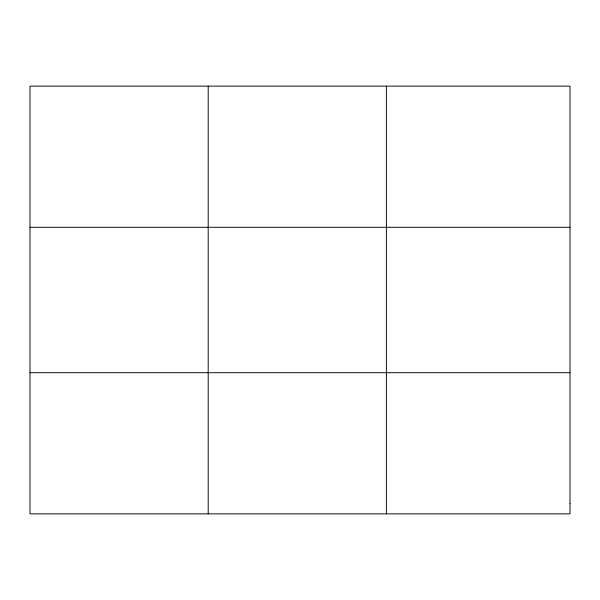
<?xml version="1.0" encoding="UTF-8"?>
<svg xmlns="http://www.w3.org/2000/svg" width="600" height="600" viewBox="0 0 600 600"><rect width="100%" height="100%" fill="white"/><g stroke="black" fill="none" stroke-linecap="round" stroke-linejoin="round"><path stroke-width="0.9" d="M208.2 86.137L208.2 513.862M386.4 86.137L386.4 513.862M30 227.288L570 227.288M30 372.712L570 372.712M570 503.783L570 513.862L30 513.862L30 86.137L570 86.137L570 503.783"/></g></svg>
